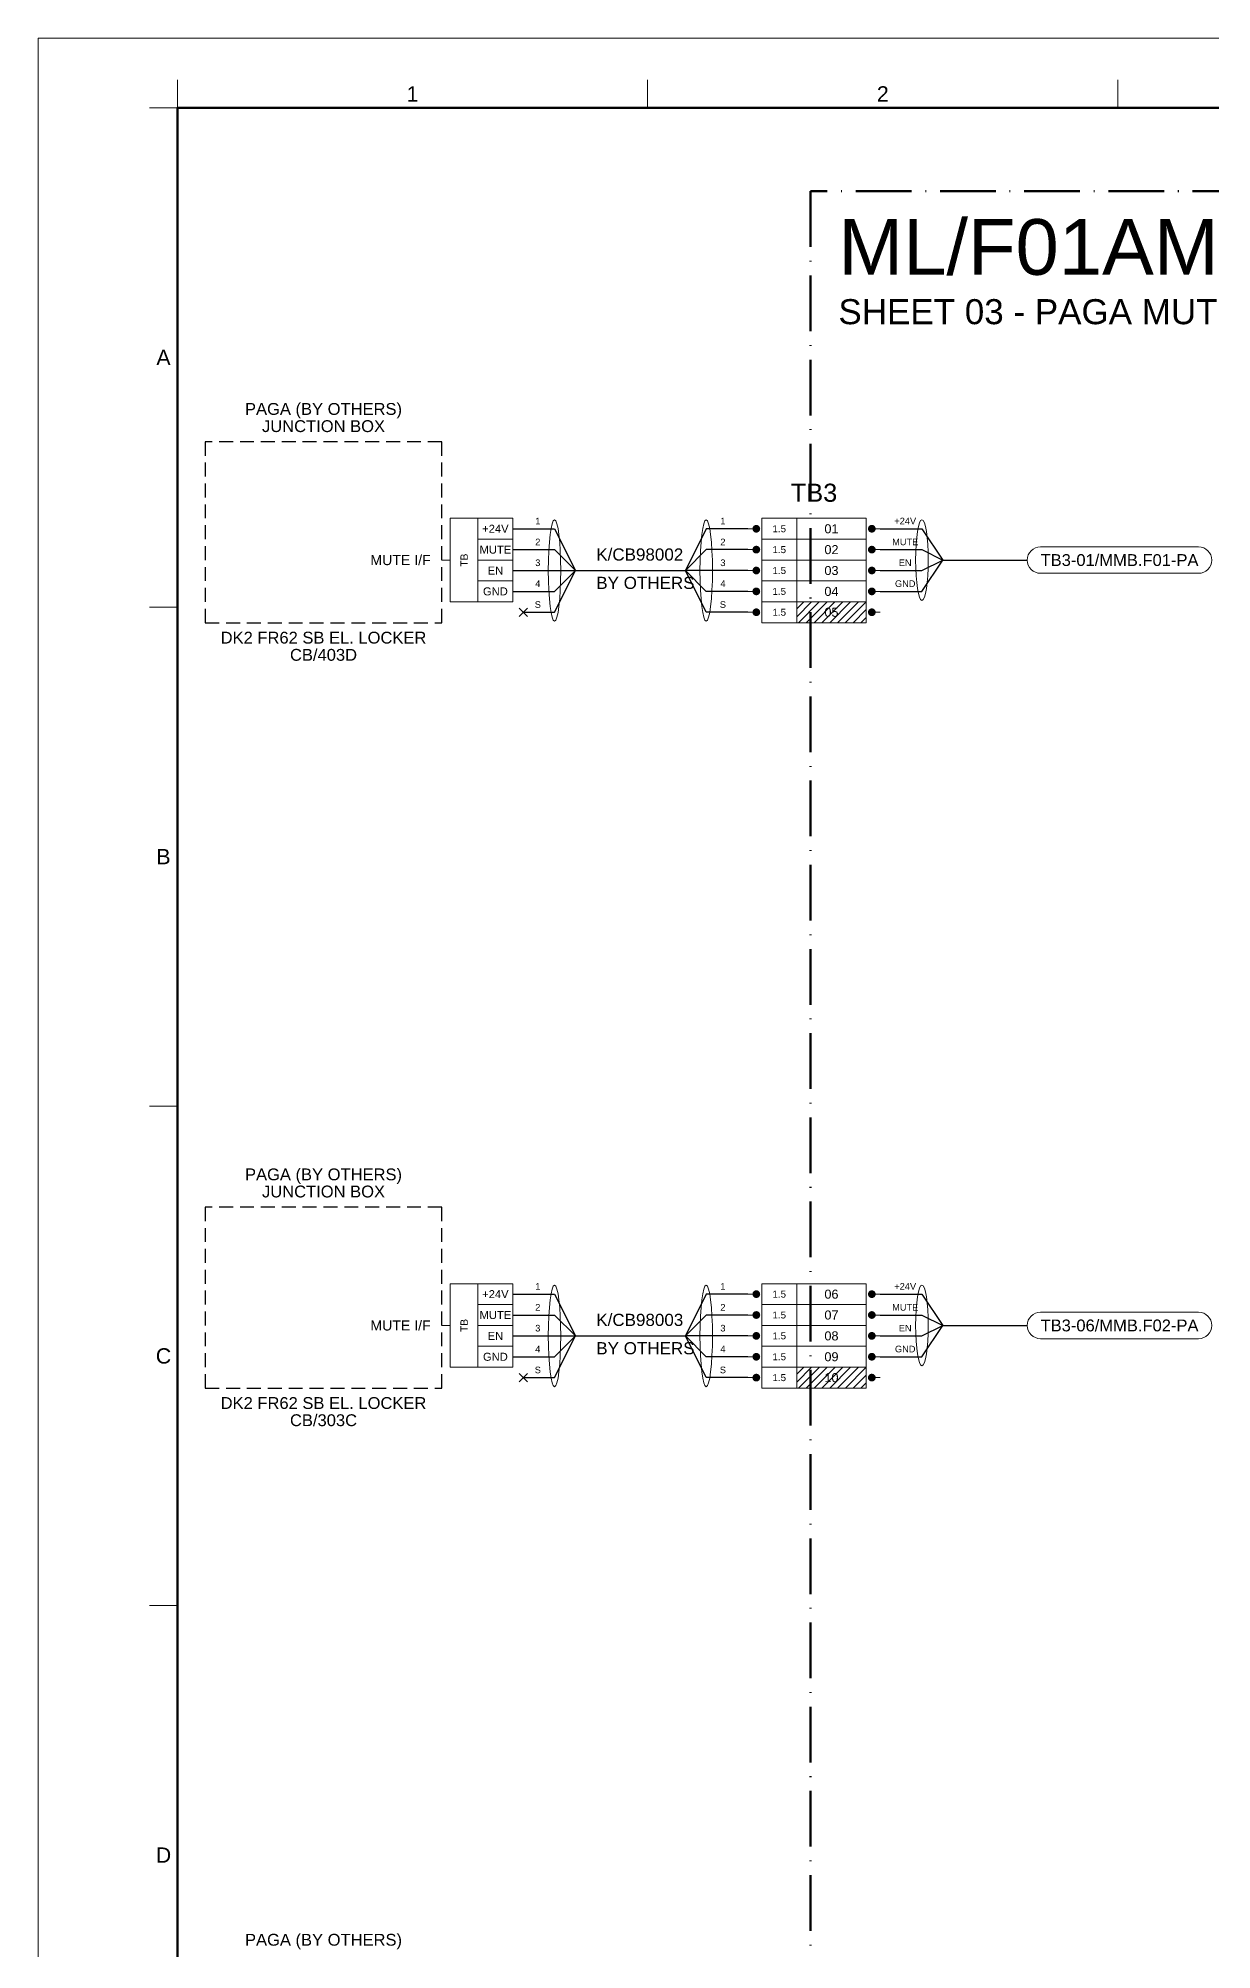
# Model space of a CAD drawing. Header units: millimetres. Extents: x 0 to 841, y 0 to 594.
# Drawn here: x 0 to 168.7, y 319.3 to 594 of the extents above; entities that cross this region are included whole.
import ezdxf
from ezdxf.enums import TextEntityAlignment as Align

# ---------------------------------------------------------------- set-up
doc = ezdxf.new("R2010")
doc.units = ezdxf.units.MM
doc.linetypes.add('AV_DASHDOT', pattern=[12, 8, -2, 0, -2])
doc.linetypes.add('AV_HIDDEN', pattern=[3, 2, -1])
for name, color, linetype, lineweight in [('AV-CONN', 7, 'Continuous', 18), ('AV-LABEL', 7, 'Continuous', 18), ('AV-NOTE', 7, 'Continuous', 18), ('AV-TB', 7, 'Continuous', 18), ('AV-TEXT', 7, 'Continuous', 18), ('AV-TEXT-DEV', 7, 'Continuous', 18)]:
    doc.layers.add(name, color=color, linetype=linetype, lineweight=lineweight)
for name, color, linetype, lineweight, true_color in [('AV-DEVICE-REF', 7, 'AV_HIDDEN', 25, 0x4682ff), ('AV-FRAME', 7, 'Continuous', 70, 0x7800ff), ('AV-RACK', 7, 'AV_DASHDOT', 50, 0xff00ff), ('AV-ZONE', 7, 'Continuous', 18, 0x7800ff), ('W-GPIO', 7, 'Continuous', 25, 0x964b00)]:
    doc.layers.add(name, color=color, linetype=linetype, lineweight=lineweight, true_color=true_color)
doc.styles.add('AV', font='arial.ttf')

msp = doc.modelspace()

# ---------------------------------------------------------------- hatches: boundary and pattern name
at = {"layer": 'AV-TB', "true_color": 0x009600}
h = msp.add_hatch(dxfattribs=at)
h.set_pattern_fill('ANSI31', scale=0.25)
h.paths.add_polyline_path([(109, 510), (119, 510), (119, 513), (109, 513)])
h = msp.add_hatch(dxfattribs=at)
h.set_pattern_fill('ANSI31', scale=0.25)
h.paths.add_polyline_path([(109, 400), (119, 400), (119, 403), (109, 403)])

# ---------------------------------------------------------------- linework, layer by layer
at = {"layer": 'AV-CONN'}
for p, q in [((58, 519), (59.2, 519)), ((58, 409), (59.2, 409))]:
    msp.add_line(p, q, dxfattribs=at)
for points in [[(59.2, 513), (63.2, 513), (63.2, 525), (59.2, 525)], [(63.2, 522), (68.2, 522), (68.2, 525), (63.2, 525)], [(63.2, 519), (68.2, 519), (68.2, 522), (63.2, 522)], [(63.2, 516), (68.2, 516), (68.2, 519), (63.2, 519)], [(63.2, 513), (68.2, 513), (68.2, 516), (63.2, 516)], [(59.2, 403), (63.2, 403), (63.2, 415), (59.2, 415)], [(63.2, 412), (68.2, 412), (68.2, 415), (63.2, 415)], [(63.2, 409), (68.2, 409), (68.2, 412), (63.2, 412)], [(63.2, 406), (68.2, 406), (68.2, 409), (63.2, 409)], [(63.2, 403), (68.2, 403), (68.2, 406), (63.2, 406)]]:
    msp.add_lwpolyline(points, close=True, dxfattribs=at)
for centre, major_axis, ratio in [((74.2, 517.5), (0, 7.3), 0.123288), ((96, 517.5), (0, 7.3), 0.123288), ((127, 519), (0, 5.8), 0.155172), ((74.2, 407.5), (0, 7.3), 0.123288), ((96, 407.5), (0, 7.3), 0.123288), ((127, 409), (0, 5.8), 0.155172)]:
    msp.add_ellipse(centre, major_axis=major_axis, ratio=ratio, dxfattribs=at)
at = {"layer": 'AV-DEVICE-REF'}
for points in [[(24, 510), (58, 510), (58, 536), (24, 536)], [(24, 400), (58, 400), (58, 426), (24, 426)]]:
    msp.add_lwpolyline(points, close=True, dxfattribs=at)
at = {"layer": 'AV-FRAME'}
msp.add_lwpolyline([(20, 10), (831, 10), (831, 584), (20, 584)], close=True, dxfattribs=at)
at = {"layer": 'AV-LABEL'}
for points in [[(144.04, 517.1), (166.76, 517.1, 1), (166.76, 520.9), (144.04, 520.9, 1)], [(144.04, 407.1), (166.76, 407.1, 1), (166.76, 410.9), (144.04, 410.9, 1)]]:
    msp.add_lwpolyline(points, format="xyb", close=True, dxfattribs=at)
at = {"layer": 'AV-RACK'}
msp.add_lwpolyline([(111, 150), (670, 150), (670, 572), (111, 572)], close=True, dxfattribs=at)
at = {"layer": 'AV-TB'}
for p, q in [((109, 522), (109, 525)), ((103.2, 523.5), (102, 523.5)), ((109, 519), (109, 522)), ((119.8, 523.5), (121, 523.5)), ((103.2, 520.5), (102, 520.5)), ((119.8, 520.5), (121, 520.5)), ((103.2, 517.5), (102, 517.5)), ((109, 516), (109, 519)), ((119.8, 517.5), (121, 517.5)), ((103.2, 514.5), (102, 514.5)), ((109, 513), (109, 516)), ((119.8, 514.5), (121, 514.5)), ((103.2, 511.5), (102, 511.5)), ((109, 510), (109, 513)), ((119.8, 511.5), (121, 511.5)), ((109, 412), (109, 415)), ((103.2, 413.5), (102, 413.5)), ((119.8, 413.5), (121, 413.5)), ((103.2, 410.5), (102, 410.5)), ((109, 409), (109, 412)), ((119.8, 410.5), (121, 410.5)), ((103.2, 407.5), (102, 407.5)), ((109, 406), (109, 409)), ((119.8, 407.5), (121, 407.5)), ((103.2, 404.5), (102, 404.5)), ((109, 403), (109, 406)), ((119.8, 404.5), (121, 404.5)), ((103.2, 401.5), (102, 401.5)), ((109, 400), (109, 403)), ((119.8, 401.5), (121, 401.5))]:
    msp.add_line(p, q, dxfattribs=at)
for points in [[(104, 522), (119, 522), (119, 525), (104, 525)], [(104, 519), (119, 519), (119, 522), (104, 522)], [(104, 516), (119, 516), (119, 519), (104, 519)], [(104, 513), (119, 513), (119, 516), (104, 516)], [(104, 510), (119, 510), (119, 513), (104, 513)], [(104, 412), (119, 412), (119, 415), (104, 415)], [(104, 409), (119, 409), (119, 412), (104, 412)], [(104, 406), (119, 406), (119, 409), (104, 409)], [(104, 403), (119, 403), (119, 406), (104, 406)], [(104, 400), (119, 400), (119, 403), (104, 403)]]:
    msp.add_lwpolyline(points, close=True, dxfattribs=at)
at = {"layer": 'AV-TB', "const_width": 0.55}
for points in [[(102.92, 523.5, 1), (103.48, 523.5, 1)], [(119.52, 523.5, 1), (120.08, 523.5, 1)], [(102.92, 520.5, 1), (103.48, 520.5, 1)], [(119.52, 520.5, 1), (120.08, 520.5, 1)], [(102.92, 517.5, 1), (103.48, 517.5, 1)], [(119.52, 517.5, 1), (120.08, 517.5, 1)], [(102.92, 514.5, 1), (103.48, 514.5, 1)], [(119.52, 514.5, 1), (120.08, 514.5, 1)], [(102.92, 511.5, 1), (103.48, 511.5, 1)], [(119.52, 511.5, 1), (120.08, 511.5, 1)], [(102.92, 413.5, 1), (103.48, 413.5, 1)], [(119.52, 413.5, 1), (120.08, 413.5, 1)], [(102.92, 410.5, 1), (103.48, 410.5, 1)], [(119.52, 410.5, 1), (120.08, 410.5, 1)], [(102.92, 407.5, 1), (103.48, 407.5, 1)], [(119.52, 407.5, 1), (120.08, 407.5, 1)], [(102.92, 404.5, 1), (103.48, 404.5, 1)], [(119.52, 404.5, 1), (120.08, 404.5, 1)], [(102.92, 401.5, 1), (103.48, 401.5, 1)], [(119.52, 401.5, 1), (120.08, 401.5, 1)]]:
    msp.add_lwpolyline(points, format="xyb", close=True, dxfattribs=at)
at = {"layer": 'AV-ZONE'}
for p, q in [((20, 584), (20, 588)), ((87.58, 584), (87.58, 588)), ((155.17, 584), (155.17, 588)), ((20, 584), (16, 584)), ((20, 512.25), (16, 512.25)), ((20, 440.5), (16, 440.5)), ((20, 368.75), (16, 368.75))]:
    msp.add_line(p, q, dxfattribs=at)
at = {"layer": 'AV-ZONE', "lineweight": 13}
msp.add_lwpolyline([(0, 0), (841, 0), (841, 594), (0, 594)], close=True, dxfattribs=at)
at = {"layer": 'W-GPIO'}
for p, q in [((68.2, 523.5), (74.2, 523.5)), ((74.2, 523.5), (77.2, 517.5)), ((96, 523.5), (93, 517.5)), ((102, 523.5), (96, 523.5)), ((121, 523.5), (127, 523.5)), ((127, 523.5), (130, 519)), ((68.2, 520.5), (74.2, 520.5)), ((74.2, 520.5), (77.2, 517.5)), ((96, 520.5), (93, 517.5)), ((102, 520.5), (96, 520.5)), ((121, 520.5), (127, 520.5)), ((127, 520.5), (130, 519)), ((68.2, 517.5), (74.2, 517.5)), ((74.2, 517.5), (77.2, 517.5)), ((74.2, 514.5), (77.2, 517.5)), ((74.2, 511.5), (77.2, 517.5)), ((77.2, 517.5), (93, 517.5)), ((96, 517.5), (93, 517.5)), ((96, 514.5), (93, 517.5)), ((96, 511.5), (93, 517.5)), ((102, 517.5), (96, 517.5)), ((121, 517.5), (127, 517.5)), ((127, 517.5), (130, 519)), ((127, 514.5), (130, 519)), ((130, 519), (142.14, 519)), ((68.2, 514.5), (74.2, 514.5)), ((102, 514.5), (96, 514.5)), ((121, 514.5), (127, 514.5)), ((69.1, 510.9), (70.3, 512.1)), ((69.1, 512.1), (70.3, 510.9)), ((69.7, 511.5), (74.2, 511.5)), ((102, 511.5), (96, 511.5)), ((68.2, 413.5), (74.2, 413.5)), ((74.2, 413.5), (77.2, 407.5)), ((96, 413.5), (93, 407.5)), ((102, 413.5), (96, 413.5)), ((121, 413.5), (127, 413.5)), ((127, 413.5), (130, 409)), ((68.2, 410.5), (74.2, 410.5)), ((74.2, 410.5), (77.2, 407.5)), ((96, 410.5), (93, 407.5)), ((102, 410.5), (96, 410.5)), ((121, 410.5), (127, 410.5)), ((127, 410.5), (130, 409)), ((68.2, 407.5), (74.2, 407.5)), ((74.2, 407.5), (77.2, 407.5)), ((74.2, 404.5), (77.2, 407.5)), ((74.2, 401.5), (77.2, 407.5)), ((77.2, 407.5), (93, 407.5)), ((96, 407.5), (93, 407.5)), ((96, 404.5), (93, 407.5)), ((96, 401.5), (93, 407.5)), ((102, 407.5), (96, 407.5)), ((121, 407.5), (127, 407.5)), ((127, 407.5), (130, 409)), ((127, 404.5), (130, 409)), ((130, 409), (142.14, 409)), ((68.2, 404.5), (74.2, 404.5)), ((102, 404.5), (96, 404.5)), ((121, 404.5), (127, 404.5)), ((69.1, 400.9), (70.3, 402.1)), ((69.1, 402.1), (70.3, 400.9)), ((69.7, 401.5), (74.2, 401.5)), ((102, 401.5), (96, 401.5))]:
    msp.add_line(p, q, dxfattribs=at)

# ---------------------------------------------------------------- texts
at = {"layer": 'AV-CONN', "style": 'AV'}
for s, p in [('+24V', (65.7, 523.5)), ('MUTE', (65.7, 520.5)), ('EN', (65.7, 517.5)), ('GND', (65.7, 514.5)), ('+24V', (65.7, 413.5)), ('MUTE', (65.7, 410.5)), ('EN', (65.7, 407.5)), ('GND', (65.7, 404.5))]:
    msp.add_text(s, height=1.15, dxfattribs=at).set_placement(p, align=Align.MIDDLE_CENTER)
for p in [(61.2, 519), (61.2, 409)]:
    msp.add_text('TB', height=1.05, rotation=90, dxfattribs=at).set_placement(p, align=Align.MIDDLE_CENTER)
at = {"layer": 'AV-LABEL', "style": 'AV'}
for s, p in [('TB3-01/MMB.F01-PA', (155.4, 519)), ('TB3-06/MMB.F02-PA', (155.4, 409))]:
    msp.add_text(s, height=1.7, dxfattribs=at).set_placement(p, align=Align.MIDDLE_CENTER)
at = {"layer": 'AV-NOTE', "style": 'AV'}
for s, p in [('1', (71.8, 523.85)), ('1', (98.4, 523.85)), ('+24V', (124.6, 523.85)), ('2', (71.8, 520.85)), ('2', (98.4, 520.85)), ('MUTE', (124.6, 520.85)), ('3', (71.8, 517.85)), ('3', (98.4, 517.85)), ('EN', (124.6, 517.85)), ('4', (71.8, 514.85)), ('4', (98.4, 514.85)), ('GND', (124.6, 514.85)), ('S', (71.8, 511.85)), ('S', (98.4, 511.85)), ('1', (71.8, 413.85)), ('1', (98.4, 413.85)), ('+24V', (124.6, 413.85)), ('2', (71.8, 410.85)), ('2', (98.4, 410.85)), ('MUTE', (124.6, 410.85)), ('3', (71.8, 407.85)), ('3', (98.4, 407.85)), ('EN', (124.6, 407.85)), ('4', (71.8, 404.85)), ('4', (98.4, 404.85)), ('GND', (124.6, 404.85)), ('S', (71.8, 401.85)), ('S', (98.4, 401.85))]:
    msp.add_text(s, height=0.95, dxfattribs=at).set_placement(p, align=Align.BOTTOM_CENTER)
at = {"layer": 'AV-TB', "style": 'AV'}
for s, height, p in [('1.5', 1, (106.5, 523.5)), ('1.5', 1, (106.5, 520.5)), ('1.5', 1, (106.5, 517.5)), ('1.5', 1, (106.5, 514.5)), ('1.5', 1, (106.5, 511.5)), ('05', 1.3, (114, 511.5)), ('1.5', 1, (106.5, 413.5)), ('1.5', 1, (106.5, 410.5)), ('1.5', 1, (106.5, 407.5)), ('1.5', 1, (106.5, 404.5)), ('1.5', 1, (106.5, 401.5)), ('10', 1.3, (114, 401.5))]:
    msp.add_text(s, height=height, dxfattribs=at).set_placement(p, align=Align.MIDDLE_CENTER)
at = {"layer": 'AV-TB', "true_color": 0x000000, "style": 'AV'}
for s, p in [('01', (114, 523.5)), ('02', (114, 520.5)), ('03', (114, 517.5)), ('04', (114, 514.5)), ('06', (114, 413.5)), ('07', (114, 410.5)), ('08', (114, 407.5)), ('09', (114, 404.5))]:
    msp.add_text(s, height=1.3, dxfattribs=at).set_placement(p, align=Align.MIDDLE_CENTER)
at = {"layer": 'AV-TEXT', "style": 'AV'}
for p in [(56.4, 519), (56.4, 409)]:
    msp.add_text('MUTE I/F', height=1.45, dxfattribs=at).set_placement(p, align=Align.MIDDLE_RIGHT)
for s, p in [('K/CB98002', (80.2, 518.4)), ('K/CB98003', (80.2, 408.4))]:
    msp.add_text(s, height=1.75, dxfattribs=at).set_placement(p, align=Align.BOTTOM_LEFT)
for p in [(80.2, 516.6), (80.2, 406.6)]:
    msp.add_text('BY OTHERS', height=1.75, dxfattribs=at).set_placement(p, align=Align.TOP_LEFT)
at = {"layer": 'AV-TEXT-DEV', "style": 'AV'}
for s, height, p in [('ML/F01AM', 8, (115, 568)), ('SHEET 03 - PAGA MUTING / STATUS LEDs / 24VDC / DSP GPIO', 3.6, (115, 556.5))]:
    msp.add_text(s, height=height, dxfattribs=at).set_placement(p, align=Align.TOP_LEFT)
for s, p in [('PAGA (BY OTHERS)', (41, 540.72)), ('JUNCTION BOX', (41, 538.25)), ('DK2 FR62 SB EL. LOCKER', (41, 507.85)), ('CB/403D', (41, 505.38)), ('PAGA (BY OTHERS)', (41, 430.71)), ('JUNCTION BOX', (41, 428.25)), ('DK2 FR62 SB EL. LOCKER', (41, 397.85)), ('CB/303C', (41, 395.38)), ('PAGA (BY OTHERS)', (41, 320.71))]:
    msp.add_text(s, height=1.7, dxfattribs=at).set_placement(p, align=Align.MIDDLE_CENTER)
msp.add_text('TB3', height=2.6, dxfattribs=at).set_placement((111.5, 526.6), align=Align.BOTTOM_CENTER)
at = {"layer": 'AV-ZONE', "true_color": 0x7800ff, "style": 'AV'}
for s, p in [('1', (53.79, 586)), ('2', (121.38, 586)), ('A', (18, 548.12)), ('B', (18, 476.38)), ('C', (18, 404.62)), ('D', (18, 332.88))]:
    msp.add_text(s, height=2.2, dxfattribs=at).set_placement(p, align=Align.MIDDLE_CENTER)

doc.saveas('drawing.dxf')
